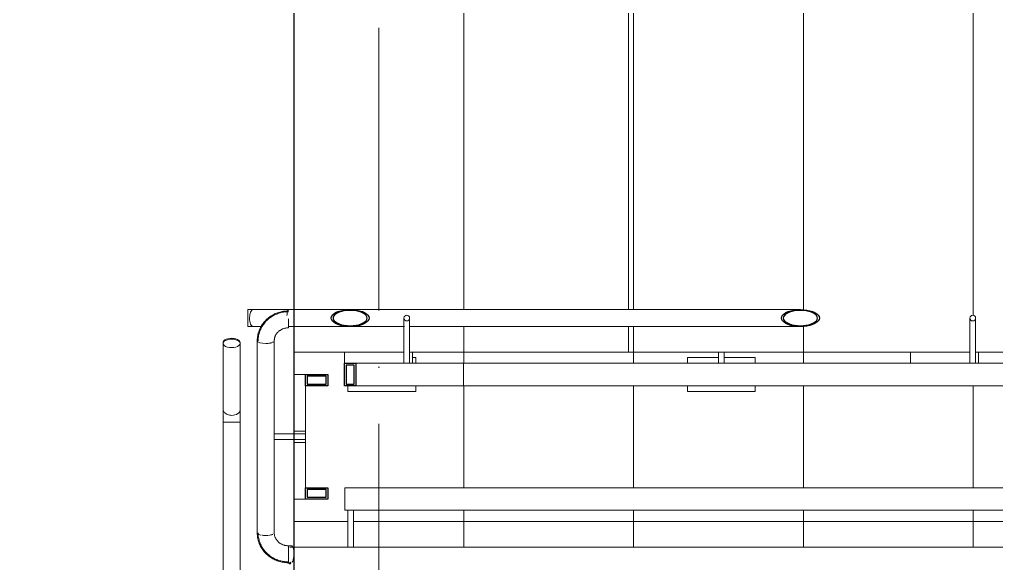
# Model space of a CAD drawing. Header units: millimetres. Extents: x -17017 to 628417, y -109036 to 199237.
# Drawn here: x -8355 to -6629, y -104589 to -103627 of the extents above; entities that cross this region are included whole.
import ezdxf

# ---------------------------------------------------------------- set-up
doc = ezdxf.new("R2010")
doc.units = ezdxf.units.MM
doc.linetypes.add('50_200_ШТРИХ_1Т_ш5_п1_п1_', pattern=[700, 500, -100, 0, -100])
for name, color, linetype, lineweight in [('0-1', 7, 'Continuous', 5), ('0-2', 7, 'Continuous', 9), ('Контуры', 7, 'Continuous', 9), ('Линии подступенков', 7, 'Continuous', 9), ('Линии свеса', 7, 'Continuous', 9), ('Ограждение', 7, 'Continuous', 9), ('Ограждение-1', 7, 'Continuous', 25), ('Оси-2', 7, '50_200_ШТРИХ_1Т_ш5_п1_п1_', 9), ('Стены', 7, 'Continuous', 9), ('стяжа', 7, 'Continuous', 30)]:
    doc.layers.add(name, color=color, linetype=linetype, lineweight=lineweight)
doc.layers.get('0-2').off()

# ---------------------------------------------------------------- blocks, each defined once
blk = doc.blocks.new('ось2эт')
at = {"layer": 'Оси-2'}
blk.add_line((-7720.1, -54635.1), (-7720.1, -108435.9), dxfattribs=at)
blk = doc.blocks.new('О_Элемент ограждения_Обод_Труба_ГОСТ 8645-68 - О_Элемент ограждения_Обод_Труба_ГОСТ 8645-68-30985916-АИ2_02_План отделки стен 2-го этажа _Часть 2_')
at = {"layer": 'Ограждение-1'}
for p, q in [((-20, -20), (-20, 20)), ((-20, 20), (0, 20)), ((0, 20), (0, -20)), ((-17, 17), (-17, -17)), ((-3, 17), (-17, 17)), ((-3, -17), (-3, 17)), ((-17, -17), (-3, -17)), ((0, -20), (-20, -20))]:
    blk.add_line(p, q, dxfattribs=at)
blk = doc.blocks.new('О_Полоса_Трапеция прямоугольная_Прокат_ГОСТ 103-2006 - Крепежная пластина-30948628-АИ2_02_План отделки стен 2-го этажа _Часть 2_')
at = {"layer": 'Ограждение'}
for p, q in [((2289.3, 2000), (2289.3, 1980)), ((2409.3, 1980), (2409.3, 2000)), ((2309.3, 1980), (2394.4, 1980)), ((2404.1, 1980), (2409.3, 1980))]:
    blk.add_line(p, q, dxfattribs=at)
blk = doc.blocks.new('О_Элемент ограждения_Маршевый с подрезкой_Труба_ГОСТ 8645-68 - О_Элемент ограждения_Маршевый с подрезкой_Труба_ГОСТ 8645-68-30985917-АИ2_02_План отделки стен 2-го этажа _Часть 2_')
at = {"layer": 'Ограждение'}
for p, q in [((-210, 20), (-2570, 20)), ((-210, 20), (-210, -20)), ((-20, 20), (-210, 20)), ((-1120, -20), (-2000, -20)), ((-210, -20), (-1000, -20)), ((-210, -20), (-120, -20))]:
    blk.add_line(p, q, dxfattribs=at)
blk = doc.blocks.new('О_Кронштейн_Форма Г_Круг_ГОСТ 2590-2006 - О_Кронштейн_Форма Г_Круг_ГОСТ 2590-2006-31422595-АИ2_02_План отделки стен 2-го этажа _Часть 2_')
at = {"layer": 'Ограждение'}
for p, q in [((2394.3, 1980), (2394.3, 2035)), ((2404.3, 2035), (2404.3, 1980)), ((2399.3, 1980), (2394.3, 1980)), ((2404.3, 1980), (2399.3, 1980))]:
    blk.add_line(p, q, dxfattribs=at)
at = {"layer": 'Ограждение', "flags": 128}
for points in [[(2394.3, 2035), (2394.3, 2036), (2394.3, 2037), (2394.3, 2038), (2394.3, 2039), (2394.3, 2040), (2394.3, 2040.9), (2394.3, 2041.9), (2394.3, 2042.9), (2394.3, 2043.8), (2394.3, 2044.7), (2394.3, 2045.6), (2394.3, 2046.5), (2394.3, 2047.4), (2394.3, 2048.3), (2394.3, 2049.1), (2394.3, 2049.9), (2394.3, 2050.7), (2394.3, 2051.5), (2394.3, 2052.2), (2394.3, 2052.9), (2394.3, 2053.6), (2394.3, 2054.3), (2394.3, 2054.9), (2394.3, 2055.5), (2394.3, 2056), (2394.3, 2056.6), (2394.3, 2057), (2394.3, 2057.5), (2394.3, 2057.9), (2394.3, 2058.3), (2394.3, 2058.6), (2394.3, 2059), (2394.3, 2059.2), (2394.3, 2059.4), (2394.3, 2059.6), (2394.3, 2059.8), (2394.3, 2059.9), (2394.3, 2060), (2394.3, 2060)], [(2404.3, 2060), (2404.3, 2060), (2404.3, 2059.9), (2404.3, 2059.8), (2404.3, 2059.7), (2404.3, 2059.5), (2404.3, 2059.3), (2404.3, 2059), (2404.3, 2058.7), (2404.3, 2058.4), (2404.3, 2058), (2404.3, 2057.6), (2404.3, 2057.2), (2404.3, 2056.7), (2404.3, 2056.2), (2404.3, 2055.6), (2404.3, 2055.1), (2404.3, 2054.4), (2404.3, 2053.8), (2404.3, 2053.1), (2404.3, 2052.4), (2404.3, 2051.7), (2404.3, 2050.9), (2404.3, 2050.1), (2404.3, 2049.3), (2404.3, 2048.5), (2404.3, 2047.7), (2404.3, 2046.8), (2404.3, 2045.9), (2404.3, 2045), (2404.3, 2044.1), (2404.3, 2043.1), (2404.3, 2042.2), (2404.3, 2041.2), (2404.3, 2040.2), (2404.3, 2039.2), (2404.3, 2038.3), (2404.3, 2037.3), (2404.3, 2036.3), (2404.3, 2035.3), (2404.3, 2035)]]:
    blk.add_lwpolyline(points, dxfattribs=at)
at = {"layer": 'Ограждение'}
for start, end in [(90, 270), (270, 90)]:
    blk.add_arc((2399.3, 2060), 5, start, end, dxfattribs=at)
blk = doc.blocks.new('О_Элемент поручня_Маршевый_Труба_ГОСТ 8732-78 - О_Элемент поручня_Маршевый_Труба_ГОСТ 8732-78-31468009-АИ2_02_План отделки стен 2-го этажа _Часть 2_')
at = {"layer": 'Ограждение'}
for p, q in [((-9.9, 0), (-118.2, 0)), ((-9.1, -0.4), (-9.9, 0)), ((-118.2, -30), (-9.9, -30))]:
    blk.add_line(p, q, dxfattribs=at)
at = {"layer": 'Ограждение', "flags": 128}
blk.add_lwpolyline([(-9.9, -30), (-9.1, -29.6), (-8.3, -28.5), (-7.7, -26.7), (-7.1, -24.4), (-6.7, -21.5), (-6.5, -19.7)], dxfattribs=at)
at = {"layer": 'Ограждение-1', "flags": 128}
for points in [[(-151.8, -15), (-151.3, -12.4), (-149.7, -9.9), (-147.3, -7.5), (-143.9, -5.4), (-139.8, -3.5), (-135, -2), (-129.7, -0.9), (-124.1, -0.2), (-118.2, 0), (-112.4, -0.2), (-106.8, -0.9), (-101.5, -2), (-96.7, -3.5), (-92.5, -5.4), (-89.2, -7.5), (-86.7, -9.9), (-85.2, -12.4), (-84.7, -15)], [(-84.7, -15), (-85.2, -17.6), (-86.7, -20.1), (-89.2, -22.5), (-92.5, -24.6), (-96.7, -26.5), (-101.5, -28), (-106.8, -29.1), (-112.4, -29.8), (-118.2, -30), (-124.1, -29.8), (-129.7, -29.1), (-135, -28), (-139.8, -26.5), (-143.9, -24.6), (-147.3, -22.5), (-149.7, -20.1), (-151.3, -17.6), (-151.8, -15)], [(-88, -15), (-88.5, -12.7), (-89.9, -10.4), (-92.1, -8.3), (-95.1, -6.3), (-98.8, -4.7), (-103.1, -3.3), (-107.9, -2.3), (-113, -1.7), (-118.2, -1.5), (-123.5, -1.7), (-128.6, -2.3), (-133.3, -3.3), (-137.6, -4.7), (-141.4, -6.3), (-144.4, -8.3), (-146.6, -10.4), (-148, -12.7), (-148.4, -15)], [(-148.4, -15), (-148, -17.3), (-146.6, -19.6), (-144.4, -21.8), (-141.4, -23.7), (-137.6, -25.3), (-133.3, -26.7), (-128.6, -27.7), (-123.5, -28.3), (-118.2, -28.5), (-113, -28.3), (-107.9, -27.7), (-103.1, -26.7), (-98.8, -25.3), (-95.1, -23.7), (-92.1, -21.8), (-89.9, -19.6), (-88.5, -17.3), (-88, -15)]]:
    blk.add_lwpolyline(points, dxfattribs=at)
blk = doc.blocks.new('О_Элемент поручня_Маршевый_Труба_ГОСТ 8732-78 - О_Элемент поручня_Маршевый_Труба_ГОСТ 8732-78-31468010-АИ2_02_План отделки стен 2-го этажа _Часть 2_')
at = {"layer": 'Ограждение'}
for p, q in [((-222.5, 0), (-913.9, 0)), ((-118.2, 0), (-214.3, 0)), ((-913.9, -30), (-118.2, -30))]:
    blk.add_line(p, q, dxfattribs=at)
at = {"layer": 'Ограждение-1', "flags": 128}
for points in [[(-947.4, -15), (-946.9, -12.4), (-945.4, -9.9), (-943, -7.5), (-939.6, -5.4), (-935.5, -3.5), (-930.7, -2), (-925.4, -0.9), (-919.7, -0.2), (-913.9, 0), (-908.1, -0.2), (-902.4, -0.9), (-897.1, -2), (-892.3, -3.5), (-888.2, -5.4), (-884.9, -7.5), (-882.4, -9.9), (-880.9, -12.4), (-880.4, -15)], [(-880.4, -15), (-880.9, -17.6), (-882.4, -20.1), (-884.9, -22.5), (-888.2, -24.6), (-892.3, -26.5), (-897.1, -28), (-902.4, -29.1), (-908.1, -29.8), (-913.9, -30), (-919.7, -29.8), (-925.4, -29.1), (-930.7, -28), (-935.5, -26.5), (-939.6, -24.6), (-943, -22.5), (-945.4, -20.1), (-946.9, -17.6), (-947.4, -15)], [(-883.7, -15), (-884.2, -12.7), (-885.5, -10.4), (-887.8, -8.3), (-890.8, -6.3), (-894.5, -4.7), (-898.8, -3.3), (-903.6, -2.3), (-908.7, -1.7), (-913.9, -1.5), (-919.1, -1.7), (-924.2, -2.3), (-929, -3.3), (-933.3, -4.7), (-937, -6.3), (-940, -8.3), (-942.3, -10.4), (-943.6, -12.7), (-944.1, -15)], [(-944.1, -15), (-943.6, -17.3), (-942.3, -19.6), (-940, -21.8), (-937, -23.7), (-933.3, -25.3), (-929, -26.7), (-924.2, -27.7), (-919.1, -28.3), (-913.9, -28.5), (-908.7, -28.3), (-903.6, -27.7), (-898.8, -26.7), (-894.5, -25.3), (-890.8, -23.7), (-887.8, -21.8), (-885.5, -19.6), (-884.2, -17.3), (-883.7, -15)]]:
    blk.add_lwpolyline(points, dxfattribs=at)
blk = doc.blocks.new('О_Полоса_Трапеция прямоугольная_Прокат_ГОСТ 103-2006 - Крепежная пластина-V85-АИ2_02_План отделки стен 2-го этажа _Часть 2_')
at = {"layer": 'Ограждение'}
for p, q in [((3289.3, 2000), (3289.3, 1980)), ((3409.3, 1980), (3409.3, 2000)), ((3289.3, 1980), (3394.4, 1980)), ((3404.1, 1980), (3409.3, 1980))]:
    blk.add_line(p, q, dxfattribs=at)
blk = doc.blocks.new('О_Элемент ограждения_Обод_Труба_ГОСТ 8645-68 - О_Элемент ограждения_Обод_Труба_ГОСТ 8645-68-V87-АИ2_02_План отделки стен 2-го этажа _Часть 2_')
at = {"layer": 'Ограждение'}
for p, q in [((-3720, 20), (0, 20)), ((-3720, -20), (-3720, 20)), ((0, -20), (-3720, -20))]:
    blk.add_line(p, q, dxfattribs=at)
blk = doc.blocks.new('О_Элемент поручня_Маршевый_Труба_ГОСТ 8732-78 - О_Элемент поручня_Маршевый_Труба_ГОСТ 8732-78-V89-АИ2_02_План отделки стен 2-го этажа _Часть 2_')
at = {"layer": 'Ограждение'}
blk.add_line((-9.9, 0), (-3926, 0), dxfattribs=at)
at = {"layer": 'Ограждение', "flags": 128}
for points in [[(-3923.9, -27.3), (-3924.7, -29), (-3925.5, -29.9), (-3926.4, -29.9), (-3927.2, -29), (-3928, -27.3)], [(-3927.1, -27.6), (-3926.3, -28.4), (-3925.6, -28.4), (-3924.8, -27.6)]]:
    blk.add_lwpolyline(points, dxfattribs=at)
blk = doc.blocks.new('О_Кронштейн_Форма Г_Круг_ГОСТ 2590-2006 - О_Кронштейн_Форма Г_Круг_ГОСТ 2590-2006-V88-АИ2_02_План отделки стен 2-го этажа _Часть 2_')
at = {"layer": 'Ограждение'}
for p, q in [((5895, 1665), (5895, 1720)), ((5905, 1720), (5905, 1665))]:
    blk.add_line(p, q, dxfattribs=at)
at = {"layer": 'Ограждение', "flags": 128}
for points in [[(5895, 1655), (5895, 1655.9), (5895, 1656.9), (5895, 1657.8), (5895, 1658.8), (5895, 1659.8), (5895, 1660.8), (5895, 1661.7), (5895, 1662.7), (5895, 1663.7), (5895, 1664.7), (5895, 1665)], [(5905, 1665), (5905, 1664), (5905, 1663), (5905, 1662), (5905, 1661), (5905, 1660), (5905, 1659.1), (5905, 1658.1), (5905, 1657.1), (5905, 1656.2), (5905, 1655.3)]]:
    blk.add_lwpolyline(points, dxfattribs=at)
blk = doc.blocks.new('О_Элемент ограждения_Обод_Труба_ГОСТ 8645-68 - О_Элемент ограждения_Обод_Труба_ГОСТ 8645-68-31294175-АИ2_02_План отделки стен 2-го этажа _Часть 2_')
at = {"layer": 'Ограждение-1'}
for p, q in [((-220, 20), (-200, 20)), ((-220, -20), (-220, 20)), ((-200, 20), (-200, -20)), ((-20, -20), (-20, 20)), ((-20, 20), (0, 20)), ((0, 20), (0, -20)), ((-217, 17), (-217, -17)), ((-203, 17), (-217, 17)), ((-203, -17), (-203, 17)), ((-17, 17), (-17, -17)), ((-3, 17), (-17, 17)), ((-3, -17), (-3, 17)), ((-217, -17), (-203, -17)), ((-17, -17), (-3, -17)), ((-200, -20), (-220, -20)), ((0, -20), (-20, -20))]:
    blk.add_line(p, q, dxfattribs=at)
blk = doc.blocks.new('О_Полоса_Трапеция прямоугольная_Прокат_ГОСТ 103-2006 - Крепежная пластина-V90-АИ2_02_План отделки стен 2-го этажа _Часть 2_')
at = {"layer": 'Ограждение'}
for p, q in [((2220, 1960), (2200, 1960)), ((2200, 1960), (2200, 1854.8)), ((2220, 1854.8), (2220, 1940)), ((2200, 1845.4), (2200, 1840)), ((2200, 1840), (2220, 1840)), ((2220, 1840), (2220, 1845.2))]:
    blk.add_line(p, q, dxfattribs=at)
blk = doc.blocks.new('О_Элемент поручня_Торцевой_Труба_ГОСТ 8732-78 - О_Элемент поручня_Торцевой_Труба_ГОСТ 8732-78-31466544-АИ2_02_План отделки стен 2-го этажа _Часть 2_')
at = {"layer": 'Ограждение'}
for p, q in [((-4.8, 30), (-344.3, 30)), ((-344.3, 0), (-4.8, 0))]:
    blk.add_line(p, q, dxfattribs=at)
for centre, start_param, end_param in [((-344.3, 15), 5.620618, 5.759587), ((-344.3, 15), 5.235988, 5.497787), ((-4.8, 15), 6.021386, 6.283185), ((-4.8, 15), 5.567113, 5.713362), ((-4.8, 15), 4.712391, 4.949708), ((-344.3, 15), 3.141593, 4.712389), ((-4.8, 15), 3.141593, 3.665191), ((-4.8, 15), 4.462687, 4.712389)]:
    blk.add_ellipse(centre, major_axis=(0, 15), ratio=0.317305, start_param=start_param, end_param=end_param, dxfattribs=at)
blk = doc.blocks.new('О_Элемент поручня_Загиб_Труба_ГОСТ 8732-78 - О_Элемент поручня_Загиб_Труба_ГОСТ 8732-78-31466549-АИ2_02_План отделки стен 2-го этажа _Часть 2_')
at = {"layer": 'Ограждение'}
for p, q in [((2190, 1656.8), (2190, 1657.3)), ((2190, 1657.3), (2190, 1627.3)), ((2190, 1627.3), (2190, 1627.8))]:
    blk.add_line(p, q, dxfattribs=at)
at = {"layer": 'Ограждение', "flags": 128}
for points in [[(2135, 1680.2), (2135, 1678.1), (2135.2, 1675.9), (2135.4, 1673.8), (2135.7, 1671.7), (2136.1, 1669.6), (2136.6, 1667.5), (2137.2, 1665.4), (2137.9, 1663.4), (2138.6, 1661.3), (2139.5, 1659.4), (2140.4, 1657.4), (2141.4, 1655.5), (2142.4, 1653.6), (2143.6, 1651.8), (2144.8, 1650), (2146.1, 1648.3), (2147.5, 1646.7), (2148.9, 1645), (2150.4, 1643.5), (2152, 1642), (2153.6, 1640.6), (2155.3, 1639.2), (2157, 1637.9), (2158.8, 1636.7), (2160.6, 1635.5), (2162.5, 1634.4), (2164.4, 1633.4), (2166.3, 1632.5), (2168.3, 1631.6), (2170.3, 1630.8), (2172.4, 1630.1), (2174.4, 1629.5), (2176.5, 1628.9), (2178.6, 1628.4), (2180.8, 1628.1), (2182.9, 1627.7), (2185.1, 1627.5), (2187.2, 1627.4), (2189.4, 1627.3), (2190, 1627.3)], [(2136.5, 1680.2), (2136.5, 1678.2), (2136.7, 1676.1), (2136.9, 1674), (2137.2, 1671.9), (2137.6, 1669.9), (2138.1, 1667.9), (2138.6, 1665.8), (2139.3, 1663.9), (2140, 1661.9), (2140.8, 1660), (2141.7, 1658.1), (2142.7, 1656.2), (2143.7, 1654.4), (2144.8, 1652.6), (2146, 1650.9), (2147.3, 1649.3), (2148.6, 1647.6), (2150, 1646.1), (2151.5, 1644.6), (2153, 1643.1), (2154.6, 1641.7), (2156.2, 1640.4), (2157.9, 1639.1), (2159.6, 1637.9), (2161.4, 1636.8), (2163.2, 1635.7), (2165, 1634.7), (2166.9, 1633.8), (2168.9, 1633), (2170.8, 1632.2), (2172.8, 1631.5), (2174.8, 1630.9), (2176.9, 1630.4), (2178.9, 1629.9), (2181, 1629.5), (2183.1, 1629.2), (2185.2, 1629), (2187.3, 1628.9), (2189.4, 1628.8), (2190, 1628.8)], [(2190, 1657.3), (2189, 1657.3), (2187.9, 1657.4), (2186.9, 1657.5), (2185.9, 1657.6), (2184.9, 1657.8), (2183.9, 1658), (2182.9, 1658.3), (2181.9, 1658.5), (2181, 1658.9), (2180, 1659.2), (2179.1, 1659.6), (2178.2, 1660), (2177.3, 1660.5), (2176.4, 1661), (2175.6, 1661.5), (2174.8, 1662.1), (2174, 1662.6), (2173.2, 1663.3), (2172.5, 1663.9), (2171.8, 1664.5), (2171.1, 1665.2), (2170.5, 1665.9), (2169.9, 1666.7), (2169.3, 1667.4), (2168.8, 1668.2), (2168.3, 1668.9), (2167.8, 1669.7), (2167.4, 1670.5), (2167, 1671.4), (2166.6, 1672.2), (2166.3, 1673), (2166, 1673.9), (2165.7, 1674.7), (2165.5, 1675.6), (2165.3, 1676.5), (2165.2, 1677.4), (2165.1, 1678.2), (2165, 1679.1), (2165, 1680), (2165, 1680.2)]]:
    blk.add_lwpolyline(points, dxfattribs=at)
at = {"layer": 'Ограждение'}
for major_axis, start_param, end_param in [((15, 0), 3.141593, 3.303036), ((15, 0), 3.464479, 4.098598), ((15, 0), 4.213226, 4.712391), ((-15, 0), 1.570798, 1.807508), ((15, 0), 5.04441, 5.659231), ((15, 0), 6.132651, 6.283185)]:
    blk.add_ellipse((2150, 1680.2), major_axis=major_axis, ratio=0.317305, start_param=start_param, end_param=end_param, dxfattribs=at)
blk = doc.blocks.new('О_Элемент поручня_Загиб_Труба_ГОСТ 8732-78 - О_Элемент поручня_Загиб_Труба_ГОСТ 8732-78-31137301-АИ2_02_План отделки стен 2-го этажа _Часть 2_')
at = {"layer": 'Ограждение'}
for p, q in [((2190, 2058.4), (2190, 2043)), ((2190, 2042.7), (2190, 2042.7))]:
    blk.add_line(p, q, dxfattribs=at)
at = {"layer": 'Ограждение', "flags": 128}
for points in [[(2190, 2072.7), (2187.8, 2072.7), (2185.7, 2072.5), (2183.5, 2072.3), (2181.4, 2072), (2179.2, 2071.7), (2177.1, 2071.2), (2175, 2070.7), (2172.9, 2070.1), (2170.9, 2069.4), (2168.8, 2068.6), (2166.8, 2067.8), (2164.9, 2066.9), (2163, 2065.9), (2161.1, 2064.8), (2159.3, 2063.7), (2157.5, 2062.4), (2155.7, 2061.2), (2154, 2059.8), (2152.4, 2058.4), (2150.8, 2056.9), (2149.3, 2055.4), (2147.9, 2053.8), (2146.5, 2052.1), (2145.2, 2050.4), (2143.9, 2048.7), (2142.7, 2046.9), (2141.7, 2045), (2140.6, 2043.1), (2139.7, 2041.2), (2138.8, 2039.2), (2138.1, 2037.2), (2137.4, 2035.1), (2136.8, 2033.1), (2136.3, 2031), (2135.8, 2028.9), (2135.5, 2026.8), (2135.2, 2024.6), (2135.1, 2022.5), (2135, 2020.3), (2135, 2019.8)], [(2190, 2071.2), (2187.9, 2071.2), (2185.8, 2071), (2183.7, 2070.8), (2181.6, 2070.6), (2179.5, 2070.2), (2177.4, 2069.8), (2175.4, 2069.2), (2173.4, 2068.6), (2171.4, 2068), (2169.4, 2067.2), (2167.5, 2066.4), (2165.6, 2065.5), (2163.7, 2064.5), (2161.9, 2063.5), (2160.1, 2062.4), (2158.3, 2061.2), (2156.6, 2060), (2155, 2058.7), (2153.4, 2057.3), (2151.9, 2055.8), (2150.4, 2054.4), (2149, 2052.8), (2147.6, 2051.2), (2146.4, 2049.5), (2145.2, 2047.8), (2144, 2046.1), (2143, 2044.3), (2142, 2042.4), (2141.1, 2040.5), (2140.2, 2038.6), (2139.5, 2036.7), (2138.8, 2034.7), (2138.2, 2032.7), (2137.7, 2030.7), (2137.3, 2028.6), (2137, 2026.6), (2136.7, 2024.5), (2136.6, 2022.4), (2136.5, 2020.3), (2136.5, 2019.8)], [(2165, 2019.8), (2165, 2020.6), (2165.1, 2021.5), (2165.2, 2022.4), (2165.3, 2023.3), (2165.5, 2024.2), (2165.7, 2025), (2165.9, 2025.9), (2166.2, 2026.7), (2166.5, 2027.6), (2166.9, 2028.4), (2167.2, 2029.2), (2167.7, 2030.1), (2168.1, 2030.9), (2168.6, 2031.6), (2169.2, 2032.4), (2169.7, 2033.1), (2170.3, 2033.9), (2170.9, 2034.6), (2171.6, 2035.3), (2172.3, 2035.9), (2173, 2036.6), (2173.8, 2037.2), (2174.5, 2037.8), (2175.4, 2038.3), (2176.2, 2038.9), (2177, 2039.4), (2177.9, 2039.8), (2178.8, 2040.3), (2179.8, 2040.7), (2180.7, 2041), (2181.7, 2041.4), (2182.6, 2041.7), (2183.6, 2041.9), (2184.6, 2042.2), (2185.6, 2042.3), (2186.6, 2042.5), (2187.7, 2042.6), (2188.7, 2042.7), (2189.7, 2042.7), (2190, 2042.7)]]:
    blk.add_lwpolyline(points, dxfattribs=at)
at = {"layer": 'Ограждение'}
for major_axis, start_param, end_param in [((-15, 0), 0, 1.570796), ((15, 0), 4.712389, 4.936788), ((15, 0), 4.975192, 5.161188), ((15, 0), 5.239328, 5.385587), ((15, 0), 5.834386, 6.058786)]:
    blk.add_ellipse((2150, 2019.8), major_axis=major_axis, ratio=0.317305, start_param=start_param, end_param=end_param, dxfattribs=at)
blk = doc.blocks.new('О_Элемент поручня_Площадочный_Одноуровневый_ГОСТ 8732-78 - О_Элемент поручня_Площадочный_Одноуровневый_ГОСТ 8732-78 2-31466550-АИ2_02_План отделки стен 2-го этажа _Часть 2_')
at = {"layer": 'Ограждение'}
for p, q in [((9.9, 40), (4.9, 40)), ((6.7, 39), (5.5, 39.9)), ((9.9, 39.5), (9.9, 25)), ((9.9, 25), (9.9, 10.5)), ((4.9, 10), (6.1, 10.4)), ((4.9, 10), (9.9, 10))]:
    blk.add_line(p, q, dxfattribs=at)
at = {"layer": 'Ограждение', "flags": 128}
for points in [[(3.2, 39), (2.1, 37.3), (1.2, 34.9), (0.6, 32), (0.1, 28.6), (0, 25)], [(0, 25), (0.1, 21.7), (0.5, 18.5), (1.1, 15.6), (1.9, 13.3), (2.8, 11.5), (3.8, 10.4), (4.9, 10)]]:
    blk.add_lwpolyline(points, dxfattribs=at)
blk = doc.blocks.new('Ограждение 31 - Ограждение 2-32976025-АИ2_02_План отделки стен 2-го этажа _Часть 2_')
at = {"layer": 'Ограждение'}
for p, q in [((-222.1, 256), (-231.4, 256)), ((-231.4, 241), (-231.4, 256)), ((-159.3, 256), (-222.1, 256)), ((-231.4, 226), (-231.4, 241)), ((-231.4, 226), (-222.1, 226)), ((-222.1, 226), (-208.2, 226)), ((-275.3, 197.7), (-275.3, 196.3)), ((-275.3, 196.3), (-275.3, 69)), ((-245.3, 196.3), (-245.3, 197.7)), ((-245.3, 69), (-245.3, 196.3)), ((600, 181), (600, 161)), ((600, 181), (600, 161)), ((610, 161), (610, 181)), ((610, 161), (610, 181)), ((65, 171), (59.3, 171)), ((65, 161), (65, 171)), ((600.3, 171), (545, 171)), ((545, 171), (545, 161)), ((665, 171), (609.7, 171)), ((665, 161), (665, 171)), ((-55, 121), (-55, 111)), ((65, 111), (65, 121)), ((545, 121), (545, 111)), ((595, 121), (595.2, 121)), ((665, 111), (665, 121)), ((-55, 111), (65, 111)), ((545, 111), (665, 111)), ((-275.3, 69), (-275.3, 66.1)), ((-275, 56.9), (-275, -279.1)), ((-275, 56.9), (-260, 56.9)), ((-260, 56.9), (-245, 56.9)), ((-245, -279.1), (-245, 56.9))]:
    blk.add_line(p, q, dxfattribs=at)
at = {"layer": 'Ограждение', "flags": 128}
for points in [[(-275.1, 56.9), (-275.1, 58.2), (-275.1, 59.4), (-275.1, 60.7), (-275.1, 62), (-275.1, 63.2), (-275.1, 64.5), (-275.1, 65.7), (-275.1, 66.9), (-275.1, 68.1), (-275.1, 69.3), (-275.1, 70.5), (-275.1, 71.6), (-275.1, 72.7), (-275.1, 73.8), (-275.1, 74.9), (-275.1, 75.9), (-275.1, 77), (-275.1, 77.9), (-275.1, 78.9), (-275.1, 79.5)], [(-245.1, 79.5), (-245.1, 78.6), (-245.1, 77.6), (-245.1, 76.6), (-245.1, 75.6), (-245.1, 74.6), (-245.1, 73.5), (-245.1, 72.4), (-245.1, 71.2), (-245.1, 70.1), (-245.1, 68.9), (-245.1, 67.7), (-245.1, 66.5), (-245.1, 65.3), (-245.1, 64.1), (-245.1, 62.8), (-245.1, 61.6), (-245.1, 60.3), (-245.1, 59), (-245.1, 57.7), (-245.1, 56.9)], [(-245.1, 69.3), (-245.1, 68.4), (-245.1, 67.4), (-245.1, 66.4), (-245.1, 65.4), (-245.1, 64.3), (-245.1, 63.3), (-245.1, 62.2), (-245.1, 61), (-245.1, 59.9), (-245.1, 58.7), (-245.1, 57.5)], [(-275.1, 46.7), (-275.1, 47.9), (-275.1, 49.2), (-275.1, 50.5), (-275.1, 51.7), (-275.1, 53), (-275.1, 54.2), (-275.1, 55.5), (-275.1, 56.7), (-275.1, 57.9), (-275.1, 59.1), (-275.1, 60.2), (-275.1, 61.4), (-275.1, 62.5), (-275.1, 63.6), (-275.1, 64.7), (-275.1, 65.7), (-275.1, 66.7)]]:
    blk.add_lwpolyline(points, dxfattribs=at)
at = {"layer": 'Ограждение'}
for centre, major_axis, ratio, start_param, end_param in [((-222.1, 241), (0, 15), 0.447214, 0, 1.570796), ((-222.1, 241), (0, 15), 0.447214, 1.570796, 3.141593), ((-260.3, 197.7), (15, 0), 0.5, 1.570796, 3.403392), ((-260.3, 196.3), (15, 0), 0.5, 1.570796, 4.712389), ((-260.3, 197.7), (15, 0), 0.5, 0, 1.570796), ((-260.3, 196.3), (-15, 0), 0.5, 1.570796, 4.712389), ((-260.1, 79.5), (15, 0), 0.701869, 3.403392, 3.633446), ((-260.1, 79.5), (15, 0), 0.701869, 3.665191, 4.173478), ((-260.1, 79.5), (15, 0), 0.701869, 4.18879, 4.712389), ((-260.1, 79.5), (-15, 0), 0.701869, 1.570796, 2.353973), ((-260.1, 79.5), (15, 0), 0.701869, 5.497787, 5.751061), ((-260.1, 79.5), (15, 0), 0.701869, 5.759587, 5.996221), ((-260.1, 79.5), (15, 0), 0.701869, 6.021386, 6.283185), ((-260.3, 69), (15, 0), 0.5, 3.141593, 3.403392), ((-260.3, 66.1), (15, 0), 0.5, 3.141593, 3.403392), ((-260.1, 56.9), (15, 0), 0.008993, 2.879793, 3.141593), ((-260.1, 56.9), (15, 0), 0.008993, 1.570796, 2.856942), ((-260.1, 56.9), (15, 0), 0.008993, 0.261799, 1.570796)]:
    blk.add_ellipse(centre, major_axis=major_axis, ratio=ratio, start_param=start_param, end_param=end_param, dxfattribs=at)
blk = doc.blocks.new('О_Полоса_Трапеция прямоугольная_Прокат_ГОСТ 103-2006 - Крепежная пластина-V246-АИ2_02_План отделки стен 2-го этажа _Часть 2_')
at = {"layer": 'Ограждение'}
for p, q in [((85920, 1860), (85900, 1860)), ((85900, 1860), (85900, 1854.8)), ((85920, 1854.8), (85920, 1860)), ((85900, 1845.4), (85900, 1740)), ((85920, 1760), (85920, 1845.2)), ((85900, 1740), (85920, 1740))]:
    blk.add_line(p, q, dxfattribs=at)
blk = doc.blocks.new('О_Кронштейн_Форма Г_Круг_ГОСТ 2590-2006 - О_Кронштейн_Форма Г_Круг_ГОСТ 2590-2006-31228197-АИ2_02_План отделки стен 2-го этажа _Часть 2_')
at = {"layer": 'Ограждение'}
for p, q in [((85920, 1855), (85875, 1855)), ((85920, 1855), (85920, 1850)), ((85920, 1850), (85920, 1845)), ((85875, 1845), (85920, 1845))]:
    blk.add_line(p, q, dxfattribs=at)
at = {"layer": 'Ограждение', "flags": 128}
for points in [[(85865, 1855), (85865.9, 1855), (85866.9, 1855), (85867.8, 1855), (85868.8, 1855), (85869.8, 1855), (85870.8, 1855), (85871.7, 1855), (85872.7, 1855), (85873.7, 1855), (85874.7, 1855), (85875, 1855)], [(85875, 1845), (85874, 1845), (85873, 1845), (85872, 1845), (85871, 1845), (85870, 1845), (85869.1, 1845), (85868.1, 1845), (85867.1, 1845), (85866.2, 1845), (85865.3, 1845)]]:
    blk.add_lwpolyline(points, dxfattribs=at)
blk = doc.blocks.new('0125-Р-ОО-Ш2-АР-о_23_10_2024_rvt-1-АИ2_02_План отделки стен 2-го этажа _Часть 2_')
at = {"layer": 'Контуры'}
for p, q in [((2200, 3425), (2200, 2075)), ((2200, 2045), (2200, 2000)), ((2200, 2000), (2200, 1960)), ((2200, 2000), (2394.6, 2000)), ((2404.1, 2000), (2500, 2000)), ((2500, 2000), (2791, 2000)), ((2800, 2000), (3100, 2000)), ((3100, 2000), (3394.6, 2000)), ((3404.1, 2000), (3691, 2000)), ((2200, 1740), (2200, 1700)), ((2200, 1655), (2200, 1700)), ((2295.2, 1700), (2200, 1700)), ((2500, 1700), (2304.6, 1700)), ((2800, 1700), (2500, 1700)), ((3100, 1700), (2800, 1700)), ((3400, 1700), (3100, 1700)), ((3700, 1700), (3400, 1700))]:
    blk.add_line(p, q, dxfattribs=at)
at = {"layer": 'Линии подступенков'}
for p, q in [((3400, 3550), (3400, 2064.8)), ((2200, 3425), (2200, 2075)), ((2500, 3425.1), (2500, 2074.9)), ((2800, 3425.4), (2800, 2074.7)), ((3100, 3425.3), (3100, 2074.8)), ((2200, 2045), (2200, 2000)), ((2500, 2045.1), (2500, 2000)), ((2800, 2045.3), (2800, 2000)), ((3100, 2045.2), (3100, 2000)), ((2200, 2000), (2200, 1960)), ((2500, 2000), (2500, 1980)), ((2800, 2000), (2800, 1980)), ((3100, 2000), (3100, 1980)), ((2500, 1940), (2500, 1760)), ((2800, 1940), (2800, 1760)), ((3100, 1940), (3100, 1760)), ((3400, 1940), (3400, 1760)), ((2200, 1740), (2200, 1700)), ((2500, 1720), (2500, 1700)), ((2800, 1720), (2800, 1700)), ((3100, 1720), (3100, 1700)), ((3400, 1720), (3400, 1700)), ((2500, 1655), (2500, 1700)), ((2800, 1654.9), (2800, 1700)), ((3100, 1654.9), (3100, 1700)), ((3400, 1654.9), (3400, 1700))]:
    blk.add_line(p, q, dxfattribs=at)
at = {"layer": 'Линии свеса'}
for p, q in [((3400, 3550), (3400, 2064.8)), ((2500, 3425.1), (2500, 2074.9)), ((2800, 3425.4), (2800, 2074.7)), ((3100, 3425.3), (3100, 2074.8)), ((2500, 2045.1), (2500, 2000)), ((2800, 2045.3), (2800, 2000)), ((3100, 2045.2), (3100, 2000)), ((2500, 2000), (2500, 1980)), ((2800, 2000), (2800, 1980)), ((3100, 2000), (3100, 1980)), ((2500, 1940), (2500, 1760)), ((2800, 1940), (2800, 1760)), ((3100, 1940), (3100, 1760)), ((3400, 1940), (3400, 1760)), ((2500, 1720), (2500, 1700)), ((2800, 1720), (2800, 1700)), ((3100, 1720), (3100, 1700)), ((3400, 1720), (3400, 1700)), ((2500, 1655), (2500, 1700)), ((2800, 1654.9), (2800, 1700)), ((3100, 1654.9), (3100, 1700)), ((3400, 1654.9), (3400, 1700))]:
    blk.add_line(p, q, dxfattribs=at)
at = {"layer": '0-2'}
for name, p in [('Ограждение 31 - Ограждение 2-32976025-АИ2_02_План отделки стен 2-го этажа _Часть 2_', (2350, 1819)), ('О_Элемент поручня_Загиб_Труба_ГОСТ 8732-78 - О_Элемент поручня_Загиб_Труба_ГОСТ 8732-78-31137301-АИ2_02_План отделки стен 2-го этажа _Часть 2_', (0, 0)), ('О_Кронштейн_Форма Г_Круг_ГОСТ 2590-2006 - О_Кронштейн_Форма Г_Круг_ГОСТ 2590-2006-31422595-АИ2_02_План отделки стен 2-го этажа _Часть 2_', (0, 0)), ('О_Кронштейн_Форма Г_Круг_ГОСТ 2590-2006 - О_Кронштейн_Форма Г_Круг_ГОСТ 2590-2006-31422595-АИ2_02_План отделки стен 2-го этажа _Часть 2_', (1000, 0)), ('О_Полоса_Трапеция прямоугольная_Прокат_ГОСТ 103-2006 - Крепежная пластина-30948628-АИ2_02_План отделки стен 2-го этажа _Часть 2_', (0, 0)), ('О_Полоса_Трапеция прямоугольная_Прокат_ГОСТ 103-2006 - Крепежная пластина-V85-АИ2_02_План отделки стен 2-го этажа _Часть 2_', (0, 0)), ('О_Полоса_Трапеция прямоугольная_Прокат_ГОСТ 103-2006 - Крепежная пластина-V90-АИ2_02_План отделки стен 2-го этажа _Часть 2_', (0, 0)), ('О_Кронштейн_Форма Г_Круг_ГОСТ 2590-2006 - О_Кронштейн_Форма Г_Круг_ГОСТ 2590-2006-31228197-АИ2_02_План отделки стен 2-го этажа _Часть 2_', (-83700, 0)), ('О_Полоса_Трапеция прямоугольная_Прокат_ГОСТ 103-2006 - Крепежная пластина-V246-АИ2_02_План отделки стен 2-го этажа _Часть 2_', (-83700, 0)), ('О_Элемент ограждения_Обод_Труба_ГОСТ 8645-68 - О_Элемент ограждения_Обод_Труба_ГОСТ 8645-68-V87-АИ2_02_План отделки стен 2-го этажа _Часть 2_', (6010, 1740)), ('О_Кронштейн_Форма Г_Круг_ГОСТ 2590-2006 - О_Кронштейн_Форма Г_Круг_ГОСТ 2590-2006-V88-АИ2_02_План отделки стен 2-го этажа _Часть 2_', (-3600, 0)), ('О_Элемент поручня_Загиб_Труба_ГОСТ 8732-78 - О_Элемент поручня_Загиб_Труба_ГОСТ 8732-78-31466549-АИ2_02_План отделки стен 2-го этажа _Часть 2_', (0, 0)), ('О_Элемент поручня_Маршевый_Труба_ГОСТ 8732-78 - О_Элемент поручня_Маршевый_Труба_ГОСТ 8732-78-V89-АИ2_02_План отделки стен 2-го этажа _Часть 2_', (6118.4, 1655))]:
    blk.add_blockref(name, p, dxfattribs=at)
for name, p, rotation in [('О_Элемент поручня_Маршевый_Труба_ГОСТ 8732-78 - О_Элемент поручня_Маршевый_Труба_ГОСТ 8732-78-31468009-АИ2_02_План отделки стен 2-го этажа _Часть 2_', (2180.9, 2045), 180), ('О_Элемент поручня_Маршевый_Труба_ГОСТ 8732-78 - О_Элемент поручня_Маршевый_Труба_ГОСТ 8732-78-31468010-АИ2_02_План отделки стен 2-го этажа _Часть 2_', (2180.9, 2045), 180), ('О_Элемент поручня_Торцевой_Труба_ГОСТ 8732-78 - О_Элемент поручня_Торцевой_Труба_ГОСТ 8732-78-31466544-АИ2_02_План отделки стен 2-го этажа _Часть 2_', (2135, 1675.5), 269.9999999999999), ('О_Элемент ограждения_Обод_Труба_ГОСТ 8645-68 - О_Элемент ограждения_Обод_Труба_ГОСТ 8645-68-30985916-АИ2_02_План отделки стен 2-го этажа _Часть 2_', (2289.3, 1960), 180), ('О_Элемент ограждения_Маршевый с подрезкой_Труба_ГОСТ 8645-68 - О_Элемент ограждения_Маршевый с подрезкой_Труба_ГОСТ 8645-68-30985917-АИ2_02_План отделки стен 2-го этажа _Часть 2_', (2289.3, 1960), 180), ('О_Элемент ограждения_Обод_Труба_ГОСТ 8645-68 - О_Элемент ограждения_Обод_Труба_ГОСТ 8645-68-31294175-АИ2_02_План отделки стен 2-го этажа _Часть 2_', (2240, 1740), 270.0000000000002), ('О_Элемент поручня_Площадочный_Одноуровневый_ГОСТ 8732-78 - О_Элемент поручня_Площадочный_Одноуровневый_ГОСТ 8732-78 2-31466550-АИ2_02_План отделки стен 2-го этажа _Часть 2_', (2199.9, 1667.3), 180)]:
    blk.add_blockref(name, p, dxfattribs=dict(at, rotation=rotation))
blk = doc.blocks.new('2ч2эт')
at = {"layer": 'Стены'}
for p, q in [((-7279.1, -104140.5), (-7279.1, -102789.9)), ((-7270.1, -102789.9), (-7270.1, -104140.5)), ((-7279.1, -104215.3), (-7279.1, -104170)), ((-7270.1, -104170), (-7270.1, -104215.3)), ((-7279.1, -104215.3), (-7270.1, -104215.3))]:
    blk.add_line(p, q, dxfattribs=at)
at = {"layer": 'стяжа'}
blk.add_lwpolyline([(-7870.1, -98565.3), (-9920.1, -98565.3), (-9920.1, -106065.3), (-7870.1, -106065.3)], close=True, dxfattribs=at)
at = {"layer": '0-1'}
blk.add_blockref('0125-Р-ОО-Ш2-АР-о_23_10_2024_rvt-1-АИ2_02_План отделки стен 2-го этажа _Часть 2_', (-10070.1, -106215.3), dxfattribs=at)

msp = doc.modelspace()

# ---------------------------------------------------------------- block references
at = {"layer": 'стяжа'}
for name in ['ось2эт', '2ч2эт']:
    msp.add_blockref(name, (0, 0), dxfattribs=at)

doc.saveas('drawing.dxf')
